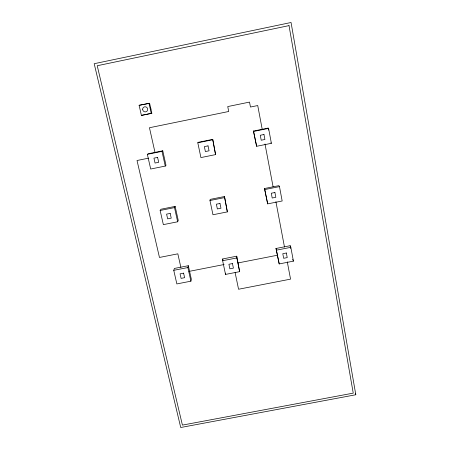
<?xml version="1.0" encoding="UTF-8"?>
<svg xmlns="http://www.w3.org/2000/svg" width="450" height="450" viewBox="0 0 450 450"><rect width="100%" height="100%" fill="white"/><g stroke="black" fill="none" stroke-linecap="round" stroke-linejoin="round"><path stroke-width="0.67" d="M227.357 211.894L224.477 196.532L210.184 199.389L209.959 200.514L212.963 214.757L227.357 211.894L224.477 196.532M225.523 274.416L222.643 260.724L222.716 258.947L236.745 256.196L239.648 271.654L225.523 274.416L225.557 273.133M190.901 281.183L191.329 279.191L188.331 265.702L174.381 268.442L173.756 270.321L176.856 283.928L190.901 281.183L187.864 267.553L188.331 265.702M215.572 154.609L212.726 139.365L198.169 142.324L197.803 142.791L200.914 157.579L215.572 154.609L212.726 139.365M177.671 221.782L178.256 220.427L175.14 206.404L160.926 209.244L160.132 210.476L163.356 224.634L177.671 221.782L174.51 207.602L175.14 206.404M165.263 166.078L166.005 165.341L162.771 150.801L148.309 153.743L147.352 154.344L150.694 169.026L165.263 166.078L161.983 151.369L162.771 150.801M139.112 105.306L149.608 103.264L151.841 113.271L142.088 115.279L141.396 115.38L139.112 105.306L149.608 103.264M141.396 115.38L151.841 113.271M253.485 131.068L268.132 128.087L268.588 128.391L271.378 143.308L256.624 146.295L253.485 131.068L256.624 146.295M197.803 142.791L212.524 139.798M253.766 131.406L268.588 128.391M147.352 154.344L161.983 151.369M148.523 158.169L137.025 160.509L159.463 257.451L177.829 253.828L180.883 267.396M264.516 188.528L278.904 185.648L279.478 186.615L282.167 200.981L267.677 203.867L264.516 188.528L267.677 203.867M160.132 210.476L174.51 207.602M209.959 200.514L224.421 197.623M264.926 189.523L279.478 186.615M276.03 248.479L290.143 245.706L290.835 247.337L293.417 261.146L279.202 263.925L276.03 248.479L279.202 263.925M173.756 270.321L187.864 267.553M222.643 260.724L236.829 257.94L236.745 256.196M276.559 250.144L290.835 247.337M188.961 271.406L224.111 264.516M238.129 262.924L277.431 255.223M355.809 394.757L180.726 427.5L94.191 63.709L291.054 22.5L355.809 394.757L355.309 393.598M270.889 142.83L271.378 143.308M292.697 259.363L293.417 261.146M155.053 152.623L149.451 127.733L228.718 111.487L227.739 106.566L249.519 102.099L250.464 107.032L257.726 105.547L262.26 129.538M148.972 103.269L151.228 113.355M222.716 258.947L223.003 260.303M235.108 272.571L238.562 289.243L290.554 279.135L287.291 261.877M236.829 257.94L239.648 271.654M264.999 143.994L273.071 186.694M275.906 201.673L284.484 247.05M268.132 128.087L268.504 130.101M290.143 245.706L290.655 248.439M150.407 107.505A3.797 3.673 61.4 0 1 150.834 109.418M289.018 25.616L97.222 65.734L182.419 425.104L353.244 393.131L289.018 25.616M208.029 145.873L204.356 146.616L205.386 151.549L209.053 150.806L208.029 145.873M263.97 134.505L260.269 135.259L261.214 140.226L264.909 139.477L263.97 134.505M157.596 157.399L153.945 158.141L155.053 163.041L158.698 162.298L157.596 157.399M170.179 213.418L166.59 214.138L167.659 218.857L171.242 218.143L170.179 213.418M219.982 203.473L216.377 204.193L217.367 208.946L220.972 208.226L219.982 203.473M274.922 192.504L271.294 193.23L272.199 198.017L275.827 197.291L274.922 192.504M183.594 273.144L180.073 273.836L181.097 278.376L184.612 277.684L183.594 273.144M232.459 263.565L228.915 264.262L229.871 268.83L233.404 268.138L232.459 263.565M286.352 253.001L282.786 253.704L283.663 258.3L287.218 257.602L286.352 253.001M142.656 109.17A2.593 2.509 61.1 0 0 146.362 111.634A2.593 2.509 61.1 0 0 146.52 107.19A2.593 2.509 61.1 0 0 142.656 109.17"/></g></svg>
